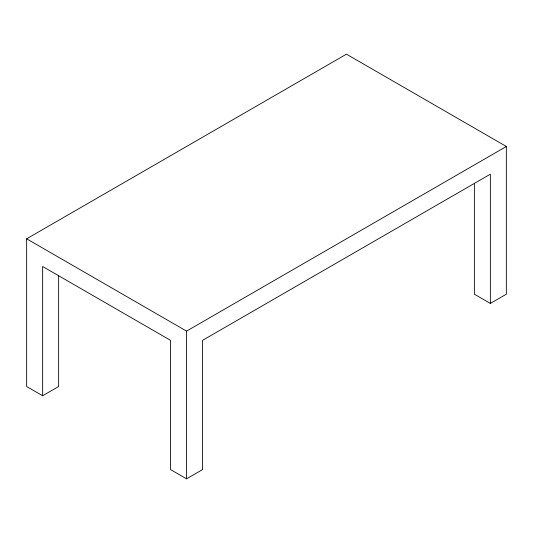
<?xml version="1.0" encoding="UTF-8"?>
<svg xmlns="http://www.w3.org/2000/svg" width="533" height="533" viewBox="0 0 533 533"><rect width="100%" height="100%" fill="white"/><g stroke="black" fill="none" stroke-linecap="round" stroke-linejoin="round"><path stroke-width="0.8" d="M58.63 275.494L58.63 386.512L42.64 395.746L26.65 386.512L26.65 238.804L346.45 54.166L506.35 146.488L506.35 294.196L490.36 303.43L474.37 294.196L474.37 183.179M26.65 238.804L186.55 331.12L506.35 146.488M42.64 395.746L42.64 266.5L170.56 340.354L170.56 469.6L186.55 478.834L202.54 469.6L202.54 340.354L490.36 174.184L490.36 303.43M186.55 331.12L186.55 478.834"/></g></svg>
